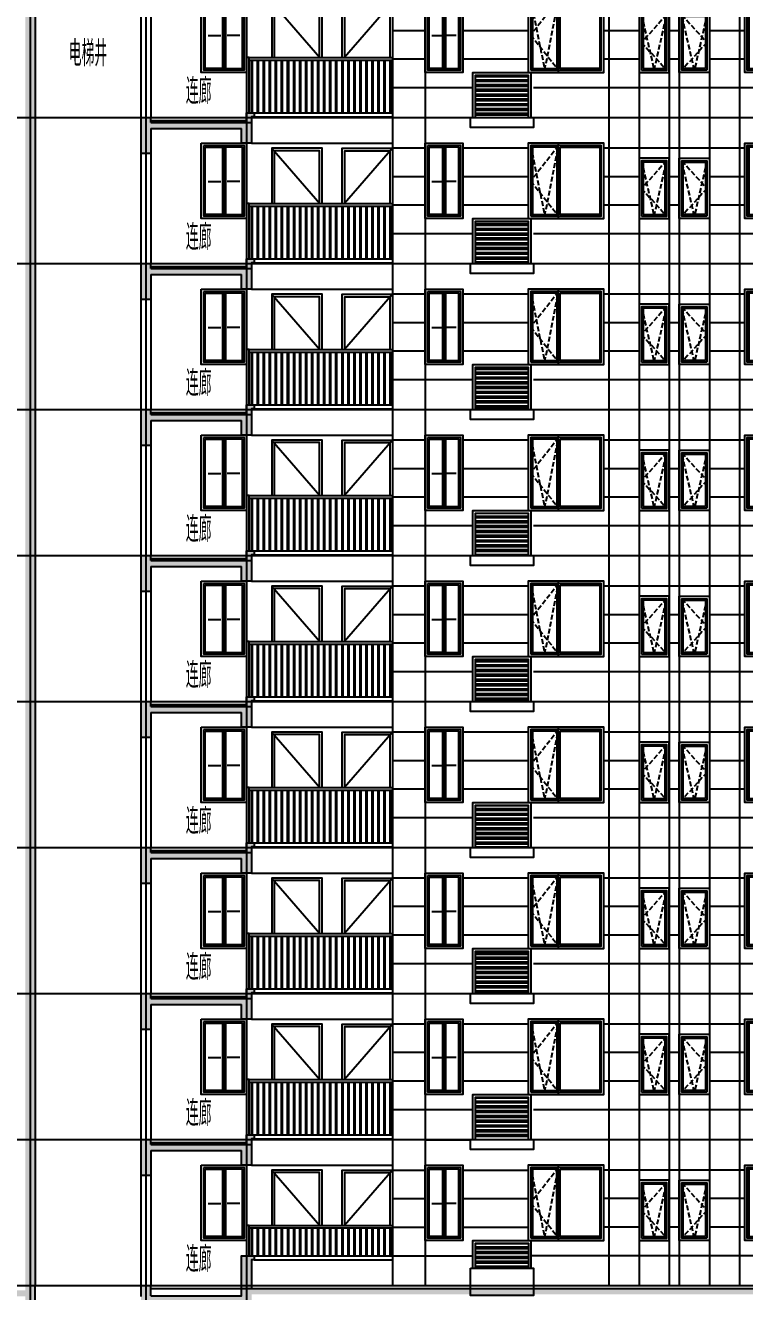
# Model space of a CAD drawing. Extents: x -59851 to 653804, y -249523 to 437614.
# Drawn here: x 605023 to 619321, y 368673 to 393828 of the extents above; entities that cross this region are included whole.
import ezdxf

# ---------------------------------------------------------------- set-up
doc = ezdxf.new("R2010")
doc.units = 0
doc.header["$LTSCALE"] = 1000
doc.header["$MEASUREMENT"] = 0
doc.linetypes.add('DASH', pattern=[0.35, 0.25, -0.1])
for name, color, linetype in [('A-材质分割线（横向）', 252, 'Continuous'), ('A-注释', 8, 'Continuous'), ('A-示意', 8, 'Continuous'), ('DOTE', 16, 'Continuous'), ('ELE-0', 142, 'Continuous'), ('ELE-1', 41, 'Continuous'), ('ELE-3', 35, 'Continuous'), ('ELE-6', 8, 'Continuous'), ('PUB_HATCH', 8, 'Continuous'), ('PUB_TEXT', 7, 'Continuous'), ('WALL', 2, 'Continuous'), ('WINDOW', 4, 'Continuous'), ('剖面构造层', 7, 'Continuous'), ('栏杆', 142, 'Continuous')]:
    doc.layers.add(name, color=color, linetype=linetype)
doc.styles.get("Standard").update_dxf_attribs({"font": 'gbenor.shx', "width": 0.7, "bigfont": 'gbcbig.shx'})

# ---------------------------------------------------------------- blocks, each defined once
blk = doc.blocks.new('falkjfjajkjkh')
at = {"layer": 'A-注释', "linetype": 'DASH', "ltscale": 0.4}
for points in [[(293011, 322847), (292511, 322297), (293011, 321747)], [(292511, 322847), (292761, 321747), (293011, 322847)]]:
    blk.add_lwpolyline(points, dxfattribs=at)
at = {"layer": 'ELE-0'}
for points in [[(292461, 321697), (293061, 321697), (293061, 322897), (292461, 322897)], [(292511, 321747), (293011, 321747), (293011, 322847), (292511, 322847)], [(292541, 321777), (292981, 321777), (292981, 322817), (292541, 322817)]]:
    blk.add_lwpolyline(points, close=True, dxfattribs=at)
blk = doc.blocks.new('jfdsjkkjhhj')
at = {"layer": '栏杆'}
for points in [[(387405, 362597), (390255, 362597)], [(387405, 362547), (390255, 362547)], [(387445, 362547), (387445, 361497)], [(387465, 362547), (387465, 361497)], [(387565, 362547), (387565, 361497)], [(387585, 362547), (387585, 361497)], [(387685, 362547), (387685, 361497)], [(387705, 362547), (387705, 361497)], [(387805, 362547), (387805, 361497)], [(387825, 362547), (387825, 361497)], [(387925, 362547), (387925, 361497)], [(387945, 362547), (387945, 361497)], [(388045, 362547), (388045, 361497)], [(388065, 362547), (388065, 361497)], [(388165, 362547), (388165, 361497)], [(388185, 362547), (388185, 361497)], [(388285, 362547), (388285, 361497)], [(388305, 362547), (388305, 361497)], [(388405, 362547), (388405, 361497)], [(388425, 362547), (388425, 361497)], [(388525, 362547), (388525, 361497)], [(388545, 362547), (388545, 361497)], [(388645, 362547), (388645, 361497)], [(388665, 362547), (388665, 361497)], [(388765, 362547), (388765, 361497)], [(388785, 362547), (388785, 361497)], [(388885, 362547), (388885, 361497)], [(388905, 362547), (388905, 361497)], [(389005, 362547), (389005, 361497)], [(389025, 362547), (389025, 361497)], [(389125, 362547), (389125, 361497)], [(389145, 362547), (389145, 361497)], [(389245, 362547), (389245, 361497)], [(389265, 362547), (389265, 361497)], [(389365, 362547), (389365, 361497)], [(389385, 362547), (389385, 361497)], [(389485, 362547), (389485, 361497)], [(389505, 362547), (389505, 361497)], [(389605, 362547), (389605, 361497)], [(389625, 362547), (389625, 361497)], [(389725, 362547), (389725, 361497)], [(389745, 362547), (389745, 361497)], [(389845, 362547), (389845, 361497)], [(389865, 362547), (389865, 361497)], [(389965, 362547), (389965, 361497)], [(389985, 362547), (389985, 361497)], [(390085, 362547), (390085, 361497)], [(390105, 362547), (390105, 361497)], [(390205, 362547), (390205, 361497)], [(390225, 362547), (390225, 361497)]]:
    blk.add_lwpolyline(points, dxfattribs=at)
blk = doc.blocks.new('111515')
at = {"layer": 'A-注释', "linetype": 'DASH', "ltscale": 0.4}
for points in [[(302205, 323147), (301655, 322447), (302205, 321747)], [(301655, 323147), (301930, 321747), (302205, 323147)]]:
    blk.add_lwpolyline(points, dxfattribs=at)
at = {"layer": 'ELE-0'}
blk.add_line((302205, 321697), (302205, 323197), dxfattribs=at)
for points in [[(301605, 321697), (303105, 321697), (303105, 323197), (301605, 323197)], [(301655, 321747), (303055, 321747), (303055, 323147), (301655, 323147)], [(302175, 323117), (301685, 323117), (301685, 321777), (302175, 321777)], [(302235, 323117), (303025, 323117), (303025, 321777), (302235, 321777)]]:
    blk.add_lwpolyline(points, close=True, dxfattribs=at)
blk = doc.blocks.new('1-13fp2')
at = {"layer": 'A-注释'}
for points in [[(386841, 363032), (386691, 363032), (386691, 363052)], [(386970, 363032), (387120, 363032), (387120, 363052)], [(391241, 363032), (391091, 363032), (391091, 363052)], [(391320, 363032), (391470, 363032), (391470, 363052)]]:
    blk.add_hatch(color=256, dxfattribs=at).paths.add_polyline_path(points)
at = {"layer": 'PUB_HATCH'}
h = blk.add_hatch(color=256, dxfattribs=at)
h.dxf.hatch_style = 1
h.paths.add_polyline_path([(387505, 361497), (387355, 361497), (387355, 361397), (387455, 361397), (387455, 361417), (387505, 361417)])
h.paths.add_polyline_path([(387455, 361397), (387355, 361397), (387355, 361307), (387455, 361307)])
h.paths.add_polyline_path([(387455, 361307), (387355, 361307), (387355, 360897), (387455, 360897)])
h.paths.add_polyline_path([(387355, 361307), (385455, 361307), (385455, 361397), (385355, 361397), (385355, 361187), (385455, 361187), (387255, 361187), (387255, 360897), (387355, 360897)])
h.paths.add_polyline_path([(385355, 361397), (385255, 361397), (385255, 361187), (385355, 361187)])
h.paths.add_polyline_path([(385355, 364087), (385255, 364087), (385255, 363597), (385355, 363597)])
h.paths.add_polyline_path([(385455, 364087), (385355, 364087), (385355, 363597), (385455, 363597)])
h.paths.add_polyline_path([(383055, 364297), (382955, 364297), (382955, 361397), (383055, 361397)])
h.paths.add_polyline_path([(383155, 364297), (383055, 364297), (383055, 361397), (383155, 361397)])
h = blk.add_hatch(dxfattribs=at)
h.set_pattern_fill('ANSI32', color=256, scale=20, angle=135)
h.set_pattern_definition([(180, (0, 0), (-7e-15, -95.25), []), (180, (-31.75, 31.75), (-7e-15, -95.25), [])])
h.paths.add_polyline_path([(391905, 362247), (391905, 361407), (392955, 361407), (392955, 362247)])
at = {"layer": 'A-材质分割线（横向）'}
for points in [[(391805, 364297), (390255, 364297)], [(402555, 364297), (393055, 364297)], [(390905, 363697), (390255, 363697)], [(392955, 363697), (391655, 363697)], [(397255, 363697), (394455, 363697)], [(390905, 363130), (390255, 363130)], [(392955, 363130), (391655, 363130)], [(395155, 363130), (394455, 363130)], [(395955, 363130), (395755, 363130)], [(397255, 363130), (396555, 363130)], [(390905, 362564), (390255, 362564)], [(392955, 362564), (391655, 362564)], [(395155, 362564), (394455, 362564)], [(395955, 362564), (395755, 362564)], [(397255, 362564), (396555, 362564)], [(391855, 361997), (390255, 361997)], [(398805, 361997), (393055, 361997)]]:
    blk.add_lwpolyline(points, dxfattribs=at)
at = {"layer": 'A-注释'}
for points in [[(386589, 363032), (386841, 363032)], [(387221, 363032), (386970, 363032)], [(391039, 363032), (391241, 363032)], [(391521, 363032), (391320, 363032)]]:
    blk.add_lwpolyline(points, dxfattribs=at)
at = {"layer": 'A-示意'}
for points in [[(387855, 363697), (388812, 362597)], [(390255, 363697), (389299, 362597)]]:
    blk.add_lwpolyline(points, dxfattribs=at)
at = {"layer": 'ELE-0'}
for points in [[(386455, 363797), (387355, 363797), (387355, 362297), (386455, 362297)], [(386505, 363747), (387305, 363747), (387305, 362347), (386505, 362347)], [(390905, 363797), (391655, 363797), (391655, 362297), (390905, 362297)], [(390955, 363747), (391605, 363747), (391605, 362347), (390955, 362347)], [(386535, 363717), (386875, 363717), (386875, 362377), (386535, 362377)], [(387275, 363717), (386935, 363717), (386935, 362377), (387275, 362377)], [(390985, 363717), (391250, 363717), (391250, 362377), (390985, 362377)], [(391575, 363717), (391310, 363717), (391310, 362377), (391575, 362377)]]:
    blk.add_lwpolyline(points, close=True, dxfattribs=at)
for points in [[(386905, 363747), (386905, 362347)], [(391280, 363747), (391280, 362347)], [(388855, 362597), (388855, 363697), (387855, 363697), (387855, 362597)], [(388805, 362597), (388805, 363647), (387905, 363647), (387905, 362597)], [(389255, 362597), (389255, 363697), (390255, 363697), (390255, 362597)], [(389305, 362597), (389305, 363647), (390205, 363647), (390205, 362597)]]:
    blk.add_lwpolyline(points, dxfattribs=at)
at = {"layer": 'ELE-1'}
for p, q in [((390255, 364297), (390255, 361397)), ((390905, 364297), (390905, 361397)), ((395155, 364297), (395155, 361397)), ((396555, 364297), (396555, 361397)), ((397155, 364297), (397155, 361397))]:
    blk.add_line(p, q, dxfattribs=at)
blk.add_lwpolyline([(394555, 364297), (394555, 361397)], dxfattribs=at)
at = {"layer": 'ELE-3'}
for p, q in [((395755, 364297), (395755, 361397)), ((395955, 364297), (395955, 361397))]:
    blk.add_line(p, q, dxfattribs=at)
for points in [[(387505, 361497), (390255, 361497)], [(387505, 361417), (390255, 361417)], [(387455, 360897), (390255, 360897)]]:
    blk.add_lwpolyline(points, dxfattribs=at)
blk.add_lwpolyline([(391805, 361407), (393055, 361407), (393055, 361207), (391805, 361207)], close=True, dxfattribs=at)
at = {"layer": 'ELE-6'}
for points in [[(391855, 361407), (391855, 362297), (393005, 362297), (393005, 361407)], [(391905, 361407), (391905, 362247), (392955, 362247), (392955, 361407)]]:
    blk.add_lwpolyline(points, dxfattribs=at)
at = {"layer": 'WALL'}
for points in [[(383155, 364297), (383155, 361397)], [(385255, 364087), (385255, 363597)], [(385455, 364087), (385455, 363597)], [(385255, 363597), (385455, 363597)], [(387355, 361307), (387355, 361497), (387505, 361497), (387505, 361417), (387455, 361417), (387455, 360897), (387255, 360897), (387255, 361187)], [(385455, 361307), (385455, 361397), (385255, 361397), (385255, 361187)], [(385455, 361307), (387455, 361307)], [(385455, 361187), (387255, 361187)]]:
    blk.add_lwpolyline(points, dxfattribs=at)
at = {"layer": 'WINDOW'}
for points in [[(385255, 363597), (385255, 361397)], [(385355, 363597), (385355, 361397)], [(385455, 363597), (385455, 361397)]]:
    blk.add_lwpolyline(points, dxfattribs=at)
at = {"layer": '剖面构造层'}
blk.add_lwpolyline([(385455, 361347), (387355, 361347)], dxfattribs=at)
at = {"layer": '栏杆'}
blk.add_lwpolyline([(387405, 361497), (387405, 362597), (387355, 362597), (387355, 361497)], dxfattribs=at)
blk.add_blockref('jfdsjkkjhhj', (0, 0))
at = {"layer": 'ELE-0'}
for name, p in [('111515', (91350, 40600)), ('falkjfjajkjkh', (102694, 40600))]:
    blk.add_blockref(name, p, dxfattribs=at)
at = {"layer": 'ELE-0', "xscale": -1}
for name, p in [('111515', (700361, 40600)), ('falkjfjajkjkh', (689016, 40600))]:
    blk.add_blockref(name, p, dxfattribs=at)
at = {"layer": 'PUB_TEXT', "width": 0.7}
blk.add_text('连廊', height=506.4, dxfattribs=at).set_placement((386148, 361675))

msp = doc.modelspace()

# ---------------------------------------------------------------- hatches: boundary and pattern name
at = {"layer": 'A-注释'}
for points in [[(608906.6, 370423.3), (608756.6, 370423.3), (608756.6, 370443.3)], [(609035.9, 370423.3), (609185.9, 370423.3), (609185.9, 370443.3)], [(613306.6, 370423.3), (613156.6, 370423.3), (613156.6, 370443.3)], [(613385.9, 370423.3), (613535.9, 370423.3), (613535.9, 370443.3)]]:
    msp.add_hatch(color=256, dxfattribs=at).paths.add_polyline_path(points)
at = {"layer": 'PUB_HATCH'}
h = msp.add_hatch(color=256, dxfattribs=at)
h.dxf.hatch_style = 1
h.paths.add_polyline_path([(605121.2, 371687.8), (605021.2, 371687.8), (605021.2, 370887.8), (605021.4, 370887.8), (605021.4, 369687.8), (605021.2, 368787.8), (605121.2, 368787.8)])
h.paths.add_polyline_path([(605221.2, 371687.8), (605121.2, 371687.8), (605121.2, 368787.8), (605221.2, 368787.8)])
h.paths.add_polyline_path([(607421.2, 371477.8), (607321.2, 371477.8), (607321.2, 370987.8), (607421.2, 370987.8)])
h.paths.add_polyline_path([(607521.2, 371477.8), (607421.2, 371477.8), (607421.2, 370987.8), (607521.2, 370987.8)])
h.paths.add_polyline_path([(609421.2, 368737.8), (609321.2, 368737.8), (609321.2, 368587.8), (607521.2, 368587.8), (607521.2, 368787.8), (607421.2, 368787.8), (607421.2, 366787.8), (607521.2, 366787.8), (607521.2, 368467.8), (609321.2, 368467.8), (609321.2, 368287.8), (609421.2, 368287.8)])
h.paths.add_polyline_path([(607421.2, 368787.8), (607321.2, 368787.8), (607321.2, 368577.8), (607321.2, 366787.8), (607421.2, 366787.8)])
h.paths.add_polyline_path([(609521.2, 368617.8), (613871.2, 368617.8), (613871.2, 368737.8), (609421.2, 368737.8), (609421.2, 368287.8), (609521.2, 368287.8)])
h.paths.add_polyline_path([(609521.2, 368787.8), (609421.2, 368787.8), (609421.2, 368737.8), (609521.2, 368737.8)])
h.paths.add_polyline_path([(609421.2, 368787.8), (609321.2, 368787.8), (609321.2, 368737.8), (609421.2, 368737.8)], flags=17)
h.paths.add_polyline_path([(609421.2, 369387.8), (609321.2, 369387.8), (609321.2, 368787.8), (609421.2, 368787.8)])
h.paths.add_polyline_path([(609521.2, 369307.8), (609571.2, 369307.8), (609571.2, 369387.8), (609421.2, 369387.8), (609421.2, 368787.8), (609521.2, 368787.8)])
h.paths.add_polyline_path([(615121.2, 368737.8), (613871.2, 368737.8), (613871.2, 368617.8), (615121.2, 368617.8)])
h.paths.add_polyline_path([(624721.2, 368737.8), (624621.2, 368737.8), (615121.2, 368737.8), (615121.2, 368617.8), (624621.2, 368617.8), (624621.2, 368287.8), (624721.2, 368287.8)])
h.paths.add_polyline_path([(624721.2, 369387.8), (624571.2, 369387.8), (624571.2, 369307.8), (624621.2, 369307.8), (624621.2, 368737.8), (624721.2, 368737.8)])
h.paths.add_polyline_path([(624821.2, 369387.8), (624721.2, 369387.8), (624721.2, 368737.8), (624821.2, 368737.8)])
h.paths.add_polyline_path([(628721.2, 368557.8), (628721.2, 368677.8), (627221.2, 368677.8), (627221.2, 368387.8), (626621.2, 368387.8), (626621.2, 368737.8), (626421.2, 368737.8), (626421.2, 368587.8), (624821.2, 368587.8), (624821.2, 368737.8), (624721.2, 368737.8), (624721.2, 368287.8), (624821.2, 368287.8), (624821.2, 368467.8), (626421.2, 368467.8), (626421.2, 368287.8), (627321.2, 368287.8), (627321.2, 368557.8)])
h = msp.add_hatch(dxfattribs=at)
h.set_pattern_fill('ANSI32', color=256, scale=20, angle=135)
h.set_pattern_definition([(180, (222065.95, 7390.81), (-7e-15, -95.25), []), (180, (222034.2, 7422.56), (-7e-15, -95.25), [])])
h.paths.add_polyline_path([(615021.2, 369137.8), (615021.2, 369637.8), (613971.2, 369637.8), (613971.2, 369137.8)])
h = msp.add_hatch(color=256, dxfattribs=at)
h.dxf.hatch_style = 1
h.paths.add_polyline_path([(584921.2, 368887.8), (584771.2, 368887.8), (584771.2, 368807.8), (584821.2, 368807.8), (584821.2, 368787.8), (584921.2, 368787.8)])
h.paths.add_polyline_path([(584921.2, 368787.8), (584821.2, 368787.8), (584821.2, 368697.8), (584921.2, 368697.8)])
h.paths.add_polyline_path([(586521.2, 368697.8), (584821.2, 368697.8), (584821.2, 368187.8), (585021.2, 368187.8), (585021.2, 368577.8), (586421.2, 368577.8), (586421.2, 368287.8), (586521.2, 368287.8)])
h.paths.add_polyline_path([(590721.2, 368787.8), (590621.2, 368787.8), (590621.2, 368697.8), (586521.2, 368697.8), (586521.2, 368287.8), (586671.2, 368287.8), (586671.2, 368577.8), (590621.2, 368577.8), (590621.2, 368287.8), (590621.2, 364587.8), (590721.2, 364587.8)])
h.paths.add_polyline_path([(592921.2, 368577.8), (605021.2, 368577.8), (605021.2, 364587.8), (605121.2, 364587.8), (605121.2, 368787.8), (605021.2, 368787.8), (605021.2, 368697.8), (601421.2, 368697.8), (601421.2, 368597.8), (600171.2, 368597.8), (600171.2, 368697.8), (592721.2, 368697.8), (592721.2, 368587.8), (590821.2, 368587.8), (590821.2, 368787.8), (590721.2, 368787.8), (590721.2, 364587.8), (590821.2, 364587.8), (590821.2, 368197.8), (590821.2, 368467.8), (592721.2, 368467.8), (592721.2, 368197.8), (592921.2, 368197.8)])
h.paths.add_polyline_path([(601421.2, 368697.8), (600171.2, 368697.8), (600171.2, 368597.8), (601421.2, 368597.8)], flags=17)
h.paths.add_polyline_path([(605221.2, 368787.8), (605121.2, 368787.8), (605121.2, 364587.8), (605221.2, 364587.8)])

# ---------------------------------------------------------------- linework, layer by layer
at = {"layer": 'A-材质分割线（横向）'}
for points in [[(612971.2, 371687.8), (613871.2, 371687.8)], [(620821.2, 371687.8), (615121.2, 371687.8)], [(612321.2, 371087.8), (612971.2, 371087.8)], [(613721.2, 371087.8), (615021.2, 371087.8)], [(619321.3, 371087.8), (616521.2, 371087.8)], [(612321.4, 370521.1), (612971.4, 370521.1)], [(613721.4, 370521.1), (615021.4, 370521.1)], [(617221, 370521.1), (616521.4, 370521.1)], [(618021.4, 370521.1), (617821, 370521.1)], [(619321.5, 370521.1), (618621.4, 370521.1)], [(612321.4, 369954.5), (612971.4, 369954.5)], [(613721.4, 369954.5), (615021.4, 369954.5)], [(617221, 369954.5), (616521.4, 369954.5)], [(618021.4, 369954.5), (617821, 369954.5)], [(619321.5, 369954.5), (618621.4, 369954.5)], [(612321.2, 369387.8), (612971.2, 369387.8)], [(612971.2, 369387.8), (613921.2, 369387.8)], [(620871.2, 369387.8), (615071.2, 369387.8)]]:
    msp.add_lwpolyline(points, dxfattribs=at)
at = {"layer": 'A-注释'}
for points in [[(608655.5, 370423.3), (608906.6, 370423.3)], [(609287, 370423.3), (609035.9, 370423.3)], [(613105.5, 370423.3), (613306.6, 370423.3)], [(613587, 370423.3), (613385.9, 370423.3)]]:
    msp.add_lwpolyline(points, dxfattribs=at)
at = {"layer": 'A-示意'}
for points in [[(609921.2, 371087.8), (610877.8, 369987.8)], [(612321.2, 371087.8), (611364.7, 369987.8)]]:
    msp.add_lwpolyline(points, dxfattribs=at)
at = {"layer": 'DOTE'}
for p, q in [((605121.2, 423948.2), (605121.2, 358707.4)), ((607421.2, 423948.2), (607421.2, 358707.4)), ((609421.2, 423948.2), (609421.2, 358707.4)), ((636551.5, 391987.8), (575689.5, 391987.8)), ((636551.5, 389087.8), (575689.5, 389087.8)), ((636551.5, 386187.8), (575689.5, 386187.8)), ((636551.5, 383287.8), (575689.5, 383287.8)), ((636551.5, 380387.8), (575689.5, 380387.8)), ((636551.5, 377487.8), (575689.5, 377487.8)), ((636551.5, 374587.8), (575689.5, 374587.8)), ((636551.5, 371687.8), (575689.5, 371687.8)), ((636676.5, 368787.8), (575689.5, 368787.8))]:
    msp.add_line(p, q, dxfattribs=at)
at = {"layer": 'ELE-0'}
for points in [[(608521.2, 371187.8), (609421.2, 371187.8), (609421.2, 369687.8), (608521.2, 369687.8)], [(608571.2, 371137.8), (609371.2, 371137.8), (609371.2, 369737.8), (608571.2, 369737.8)], [(608601.2, 371107.8), (608941.2, 371107.8), (608941.2, 369767.8), (608601.2, 369767.8)], [(609341.2, 371107.8), (609001.2, 371107.8), (609001.2, 369767.8), (609341.2, 369767.8)], [(612971.2, 371187.8), (613721.2, 371187.8), (613721.2, 369687.8), (612971.2, 369687.8)], [(613021.2, 371137.8), (613671.2, 371137.8), (613671.2, 369737.8), (613021.2, 369737.8)], [(613051.2, 371107.8), (613316.2, 371107.8), (613316.2, 369767.8), (613051.2, 369767.8)], [(613641.2, 371107.8), (613376.2, 371107.8), (613376.2, 369767.8), (613641.2, 369767.8)]]:
    msp.add_lwpolyline(points, close=True, dxfattribs=at)
for points in [[(608971.2, 371137.8), (608971.2, 369737.8)], [(610921.2, 369987.8), (610921.2, 371087.8), (609921.2, 371087.8), (609921.2, 369987.8)], [(611321.2, 369987.8), (611321.2, 371087.8), (612321.2, 371087.8), (612321.2, 369987.8)], [(613346.2, 371137.8), (613346.2, 369737.8)], [(610871.2, 369987.8), (610871.2, 371037.8), (609971.2, 371037.8), (609971.2, 369987.8)], [(611371.2, 369987.8), (611371.2, 371037.8), (612271.2, 371037.8), (612271.2, 369987.8)]]:
    msp.add_lwpolyline(points, dxfattribs=at)
at = {"layer": 'ELE-1'}
for p, q in [((612321.2, 371687.8), (612321.2, 368787.8)), ((612971.2, 371687.8), (612971.2, 368787.8)), ((617221.2, 371687.8), (617221.2, 368787.8)), ((618621.2, 371687.8), (618621.2, 368787.8)), ((619221.2, 371687.8), (619221.2, 368787.8))]:
    msp.add_line(p, q, dxfattribs=at)
msp.add_lwpolyline([(616621.2, 371687.8), (616621.2, 368787.8)], dxfattribs=at)
at = {"layer": 'ELE-3'}
for p, q in [((617821.2, 371687.8), (617821.2, 368787.8)), ((618021.2, 371687.8), (618021.2, 368787.8))]:
    msp.add_line(p, q, dxfattribs=at)
for points in [[(609571.2, 369387.8), (612321.2, 369387.8)], [(609571.2, 369307.8), (612321.2, 369307.8)]]:
    msp.add_lwpolyline(points, dxfattribs=at)
msp.add_lwpolyline([(613871.2, 369137.8), (615121.2, 369137.8), (615121.2, 368597.8), (613871.2, 368597.8)], close=True, dxfattribs=at)
at = {"layer": 'ELE-6'}
for points in [[(613921.2, 369137.8), (613921.2, 369687.8), (615071.2, 369687.8), (615071.2, 369137.8)], [(613971.2, 369137.8), (613971.2, 369637.8), (615021.2, 369637.8), (615021.2, 369137.8)]]:
    msp.add_lwpolyline(points, dxfattribs=at)
at = {"layer": 'WALL'}
for points in [[(605221.2, 371687.8), (605221.2, 368787.8)], [(607321.2, 371477.8), (607321.2, 370987.8)], [(607521.2, 371477.8), (607521.2, 370987.8)], [(607321.2, 370987.8), (607521.2, 370987.8)], [(609321.2, 368737.8), (609321.2, 369387.8), (609571.2, 369387.8), (609571.2, 369307.8), (609521.2, 369307.8), (609521.2, 368737.8)], [(607321.2, 359587.8), (607321.2, 358187.8), (605221.2, 358187.8), (605221.2, 368787.8)], [(607521.2, 368587.8), (607521.2, 368787.8), (607321.2, 368787.8), (607321.2, 368577.8)], [(607521.2, 368587.8), (609321.2, 368587.8), (609321.2, 368737.8), (624621.2, 368737.8)]]:
    msp.add_lwpolyline(points, dxfattribs=at)
at = {"layer": 'WINDOW'}
for points in [[(607321.2, 370987.8), (607321.2, 368787.8)], [(607421.2, 370987.8), (607421.2, 368787.8)], [(607521.2, 370987.8), (607521.2, 368787.8)]]:
    msp.add_lwpolyline(points, dxfattribs=at)
at = {"layer": '剖面构造层'}
msp.add_lwpolyline([(607521.2, 368737.8), (609421.2, 368737.8)], dxfattribs=at)
at = {"layer": '栏杆'}
for points in [[(609471.2, 369387.8), (609471.2, 369987.8), (609421.2, 369987.8), (609421.2, 369387.8)], [(609471.2, 369987.8), (612321.2, 369987.8)], [(609471.2, 369937.8), (612321.2, 369937.8)], [(609511.2, 369937.8), (609511.2, 369387.8)], [(609531.2, 369937.8), (609531.2, 369387.8)], [(609631.2, 369937.8), (609631.2, 369387.8)], [(609651.2, 369937.8), (609651.2, 369387.8)], [(609751.2, 369937.8), (609751.2, 369387.8)], [(609771.2, 369937.8), (609771.2, 369387.8)], [(609871.2, 369937.8), (609871.2, 369387.8)], [(609891.2, 369937.8), (609891.2, 369387.8)], [(609991.2, 369937.8), (609991.2, 369387.8)], [(610011.2, 369937.8), (610011.2, 369387.8)], [(610111.2, 369937.8), (610111.2, 369387.8)], [(610131.2, 369937.8), (610131.2, 369387.8)], [(610231.2, 369937.8), (610231.2, 369387.8)], [(610251.2, 369937.8), (610251.2, 369387.8)], [(610351.2, 369937.8), (610351.2, 369387.8)], [(610371.2, 369937.8), (610371.2, 369387.8)], [(610471.2, 369937.8), (610471.2, 369387.8)], [(610491.2, 369937.8), (610491.2, 369387.8)], [(610591.2, 369937.8), (610591.2, 369387.8)], [(610611.2, 369937.8), (610611.2, 369387.8)], [(610711.2, 369937.8), (610711.2, 369387.8)], [(610731.2, 369937.8), (610731.2, 369387.8)], [(610831.2, 369937.8), (610831.2, 369387.8)], [(610851.2, 369937.8), (610851.2, 369387.8)], [(610951.2, 369937.8), (610951.2, 369387.8)], [(610971.2, 369937.8), (610971.2, 369387.8)], [(611071.2, 369937.8), (611071.2, 369387.8)], [(611091.2, 369937.8), (611091.2, 369387.8)], [(611191.2, 369937.8), (611191.2, 369387.8)], [(611211.2, 369937.8), (611211.2, 369387.8)], [(611311.2, 369937.8), (611311.2, 369387.8)], [(611331.2, 369937.8), (611331.2, 369387.8)], [(611431.2, 369937.8), (611431.2, 369387.8)], [(611451.2, 369937.8), (611451.2, 369387.8)], [(611551.2, 369937.8), (611551.2, 369387.8)], [(611571.2, 369937.8), (611571.2, 369387.8)], [(611671.2, 369937.8), (611671.2, 369387.8)], [(611691.2, 369937.8), (611691.2, 369387.8)], [(611791.2, 369937.8), (611791.2, 369387.8)], [(611811.2, 369937.8), (611811.2, 369387.8)], [(611911.2, 369937.8), (611911.2, 369387.8)], [(611931.2, 369937.8), (611931.2, 369387.8)], [(612031.2, 369937.8), (612031.2, 369387.8)], [(612051.2, 369937.8), (612051.2, 369387.8)], [(612151.2, 369937.8), (612151.2, 369387.8)], [(612171.2, 369937.8), (612171.2, 369387.8)], [(612271.2, 369937.8), (612271.2, 369387.8)], [(612291.2, 369937.8), (612291.2, 369387.8)]]:
    msp.add_lwpolyline(points, dxfattribs=at)

# ---------------------------------------------------------------- block references
for p in [(222066, 30590.8), (222066, 27690.8), (222066, 24790.8), (222066, 21890.8), (222066, 18990.8), (222066, 16090.8), (222066, 13190.8), (222066, 10290.8)]:
    msp.add_blockref('1-13fp2', p)
at = {"layer": 'ELE-0'}
for name, p in [('111515', (313415.8, 47990.8)), ('falkjfjajkjkh', (324760.1, 47990.8))]:
    msp.add_blockref(name, p, dxfattribs=at)
at = {"layer": 'ELE-0', "xscale": -1}
for name, p in [('111515', (922426.7, 47990.8)), ('falkjfjajkjkh', (911082.4, 47990.8))]:
    msp.add_blockref(name, p, dxfattribs=at)

# ---------------------------------------------------------------- texts
at = {"layer": 'PUB_TEXT', "width": 0.7}
for s, p in [('电梯井', (605885.5, 393015.8)), ('连廊', (608213.5, 369065.8))]:
    msp.add_text(s, height=506.38, dxfattribs=at).set_placement(p)

doc.saveas('drawing.dxf')
